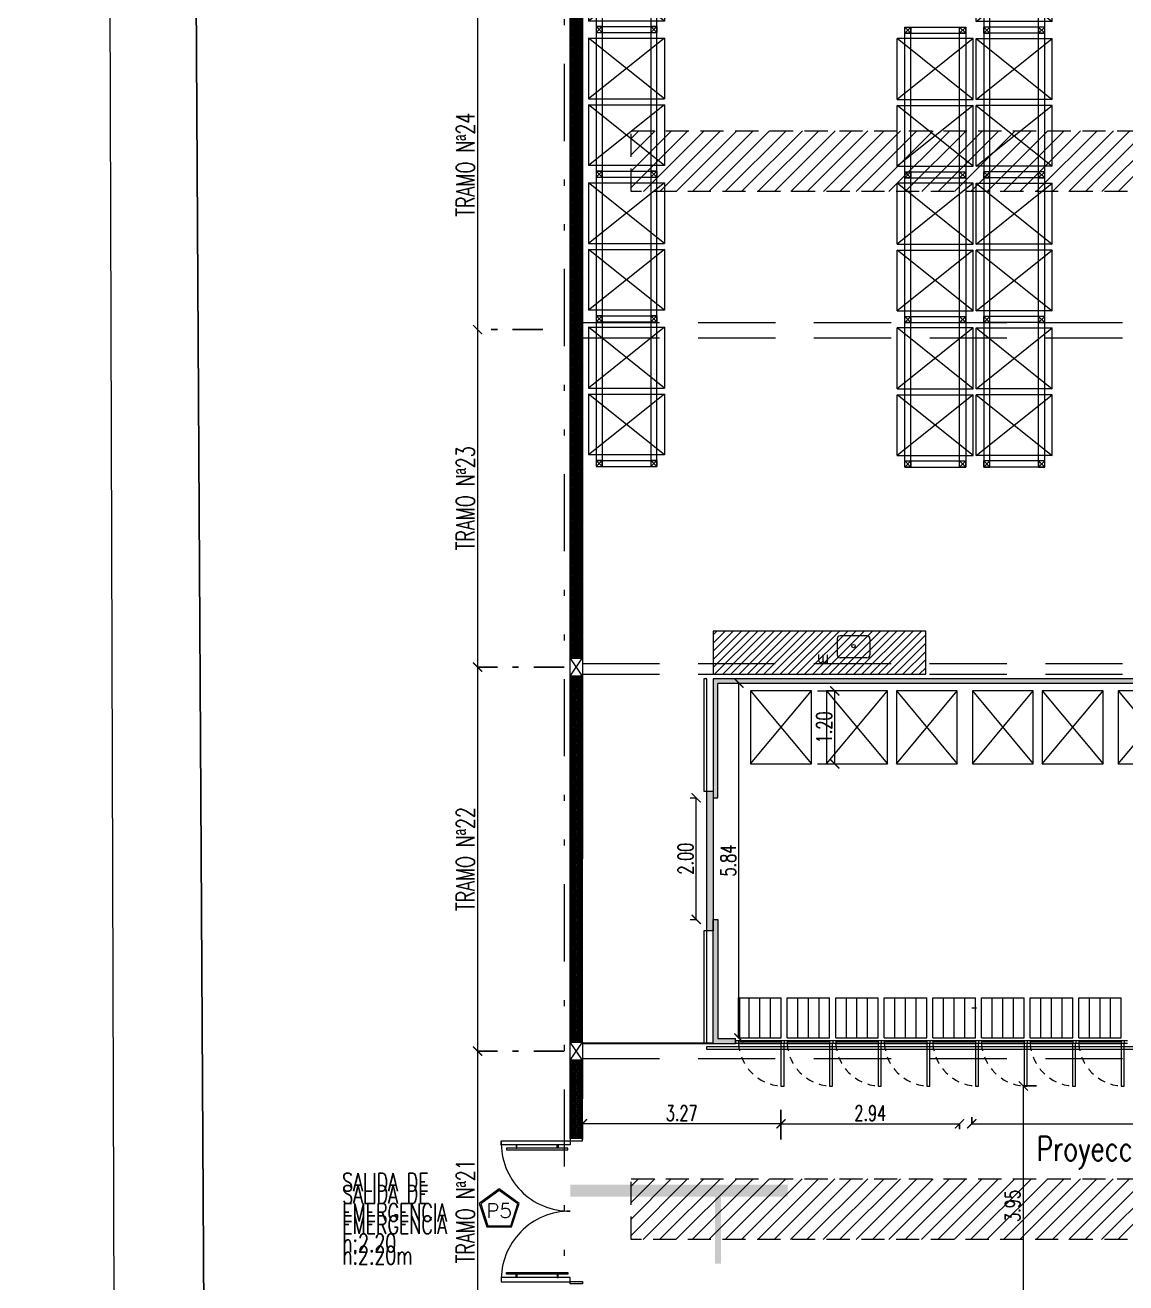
# Model space of a CAD drawing. Header units: millimetres. Extents: x 2828 to 3406, y 849 to 1266.
# Drawn here: x 2890.38 to 2908.5, y 1192.94 to 1213.64 of the extents above; entities that cross this region are included whole.
import ezdxf

# ---------------------------------------------------------------- set-up
doc = ezdxf.new("R2010")
doc.units = ezdxf.units.MM
doc.header["$PDMODE"] = 34
doc.header["$PDSIZE"] = -10
for name, pattern in [('DASHDOT', [1, 0.5, -0.25, 0, -0.25]), ('DASHED', [19.05, 12.7, -6.35]), ('DASHED2', [0.375, 0.25, -0.125]), ('DIVIDE2', [15.875, 6.35, -3.175, 0, -3.175, 0, -3.175])]:
    doc.linetypes.add(name, pattern=pattern)
doc.layers.get('DEFPOINTS').update_dxf_attribs({"lineweight": 5})
for name, color, linetype, lineweight in [('0.05', 64, 'Continuous', 5), ('0.10', 161, 'Continuous', 9), ('0.20', 4, 'Continuous', 15), ('0.30', 1, 'Continuous', 25), ('arq cotas', 152, 'Continuous', 13), ('arq DP', 40, 'Continuous', 5), ('arq tex', 31, 'Continuous', 5), ('barandas', 82, 'Continuous', 5), ('camaras', 42, 'Continuous', 20), ('columnas', 12, 'Continuous', 20), ('equip tx', 220, 'Continuous', 5), ('equipa cotas', 222, 'Continuous', 5), ('EQUIPAMIENTO', 4, 'Continuous', 15), ('LM', 3, 'DIVIDE2', 9), ('proyecciones', 221, 'DASHED', 5), ('ref. arq', 252, 'Continuous', 5)]:
    doc.layers.add(name, color=color, linetype=linetype, lineweight=lineweight)
for name, color, linetype, lineweight, true_color in [('hatch nuevo', 7, 'Continuous', 13, 0xff4f14), ('lucernarios nuevos', 252, 'DASHED', 9, 0x696969), ('sombrado muro nuevo', 7, 'Continuous', 5, 0x757575)]:
    doc.layers.add(name, color=color, linetype=linetype, lineweight=lineweight, true_color=true_color)
doc.styles.add('100', font='romans.shx', dxfattribs={"width": 0.75, "height": 0.2})
doc.styles.add('250-cts', font='romans.shx', dxfattribs={"width": 0.7, "height": 0.25})
doc.styles.get("Standard").update_dxf_attribs({"font": 'romans.shx'})
doc.dimstyles.new('250', dxfattribs={"dimtxt": 0.3, "dimasz": 0.15, "dimexe": 0, "dimexo": 0.1, "dimgap": 0.05, "dimtad": 1, "dimzin": 0, "dimdsep": 46, "dimtxsty": '250-cts', "dimblk": 'ARCHTICK', "dimcen": 0.02, "dimclrd": 256, "dimclre": 256, "dimclrt": 256, "dimazin": 0, "dimtfac": 1, "dimtofl": 0, "dimtmove": 1, "dimatfit": 0, "dimldrblk": 'OPEN90', "dimfxl": 1, "dimtolj": 1, "dimtzin": 0, "dimlwd": -1, "dimarcsym": 0})
pattern_1 = [(0, (1499.95, 17.0004), (0, 6.985), [5.08, -1.905]), (90, (1499.95, 17.0004), (-6.985, 4e-16), [5.08, -1.905])]

# ---------------------------------------------------------------- blocks, each defined once
blk = doc.blocks.new('_ARCHTICK')
at = {"color": 0, "linetype": 'ByBlock', "const_width": 0.15}
blk.add_lwpolyline([(-0.5, -0.5), (0.5, 0.5)], dxfattribs=at)
blk = doc.blocks.new('*D168')
at = {"layer": 'arq cotas', "linetype": 'DASHDOT', "lineweight": -2, "transparency": 16777216}
for p, q in [((2891.845, 1254.938), (2891.645, 1254.938)), ((2892.309, 1106.035), (2892.109, 1106.034))]:
    blk.add_line(p, q, dxfattribs=at)
at = {"layer": 'arq cotas', "transparency": 16777216}
blk.add_line((2891.645, 1254.938), (2892.109, 1106.034), dxfattribs=at)
at = {"layer": 'DEFPOINTS', "color": 0, "transparency": 16777216}
for p in [(2891.945, 1254.939), (2892.109, 1106.034), (2892.409, 1106.035)]:
    blk.add_point(p, dxfattribs=at)
at = {"layer": 'arq cotas', "transparency": 16777216, "xscale": 0.15, "yscale": 0.15, "zscale": 0.15}
for p, rotation in [((2891.645, 1254.938), 90.17869036957083), ((2892.109, 1106.034), 270.1786903695708)]:
    blk.add_blockref('_ARCHTICK', p, dxfattribs=dict(at, rotation=rotation))
at = {"layer": 'arq cotas', "transparency": 16777216, "insert": (2892.077, 1180.487), "char_height": 0.3, "attachment_point": 5, "rotation": 270.1787, "style": '250-cts'}
blk.add_mtext('\\A1;148.90', dxfattribs=at)
blk = doc.blocks.new('_Open90')
at = {"color": 0, "linetype": 'ByBlock', "lineweight": -2}
for p, q in [((0, 0), (-1, 0)), ((-0.5, 0.5), (0, 0)), ((0, 0), (-0.5, -0.5))]:
    blk.add_line(p, q, dxfattribs=at)
blk = doc.blocks.new('vvv')
at = {"layer": 'columnas'}
for p, q in [((2904.602, 1185.049), (2904.902, 1185.249)), ((2904.602, 1185.249), (2904.902, 1185.049))]:
    blk.add_line(p, q, dxfattribs=at)
blk.add_lwpolyline([(2904.602, 1185.249), (2904.902, 1185.249), (2904.902, 1185.049), (2904.602, 1185.049), (2904.602, 1185.249)], dxfattribs=at)
blk = doc.blocks.new('A$C371A6B59')
at = {"layer": 'lucernarios nuevos'}
h = blk.add_hatch(dxfattribs=at)
h.set_pattern_fill('ANSI31', color=256, scale=0.06)
h.set_pattern_definition([(45, (-2919.5706, -1108.54296), (-0.134703842, 0.134703842), [])])
h.paths.add_polyline_path([(-19.219, 1), (-1.902, 1), (-1.902, 0), (-19.219, 0)])
at = {"layer": 'lucernarios nuevos', "ltscale": 0.03}
blk.add_lwpolyline([(-19.219, 1), (-1.902, 1), (-1.902, 0), (-19.219, 0)], close=True, dxfattribs=at)
blk = doc.blocks.new('*D433')
at = {"layer": 'arq cotas', "linetype": 'DASHDOT', "lineweight": -2, "transparency": 16777216}
for p, q in [((2899.252, 1196.755), (2897.827, 1196.755)), ((2898.902, 1191.482), (2897.827, 1191.482))]:
    blk.add_line(p, q, dxfattribs=at)
at = {"layer": 'arq cotas', "transparency": 16777216}
blk.add_line((2897.827, 1196.755), (2897.827, 1191.482), dxfattribs=at)
at = {"layer": 'DEFPOINTS', "color": 0, "transparency": 16777216}
for p in [(2899.352, 1196.755), (2897.827, 1191.482), (2899.002, 1191.482)]:
    blk.add_point(p, dxfattribs=at)
at = {"layer": 'arq cotas', "transparency": 16777216, "xscale": 0.15, "yscale": 0.15, "zscale": 0.15}
for p, rotation in [((2897.827, 1196.755), 90), ((2897.827, 1191.482), 270)]:
    blk.add_blockref('_ARCHTICK', p, dxfattribs=dict(at, rotation=rotation))
at = {"layer": 'arq cotas', "transparency": 16777216, "insert": (2897.627, 1194.119), "char_height": 0.3, "attachment_point": 5, "rotation": 90, "style": '250-cts'}
blk.add_mtext('\\A1;TRAMO Nª21', dxfattribs=at)
blk = doc.blocks.new('*D434')
at = {"layer": 'arq cotas', "linetype": 'DASHDOT', "lineweight": -2, "transparency": 16777216}
for p, q in [((2899.253, 1203.075), (2897.827, 1203.075)), ((2899.252, 1196.755), (2897.827, 1196.755))]:
    blk.add_line(p, q, dxfattribs=at)
at = {"layer": 'arq cotas', "transparency": 16777216}
blk.add_line((2897.827, 1203.075), (2897.827, 1196.755), dxfattribs=at)
at = {"layer": 'DEFPOINTS', "color": 0, "transparency": 16777216}
for p in [(2899.353, 1203.075, -101.167), (2897.827, 1196.755), (2899.352, 1196.755)]:
    blk.add_point(p, dxfattribs=at)
at = {"layer": 'arq cotas', "transparency": 16777216, "xscale": 0.15, "yscale": 0.15, "zscale": 0.15}
for p, rotation in [((2897.827, 1203.075), 90), ((2897.827, 1196.755), 270)]:
    blk.add_blockref('_ARCHTICK', p, dxfattribs=dict(at, rotation=rotation))
at = {"layer": 'arq cotas', "transparency": 16777216, "insert": (2897.627, 1199.915), "char_height": 0.3, "attachment_point": 5, "rotation": 90, "style": '250-cts'}
blk.add_mtext('\\A1;TRAMO Nª22', dxfattribs=at)
blk = doc.blocks.new('*D435')
at = {"layer": 'arq cotas', "linetype": 'DASHDOT', "lineweight": -2, "transparency": 16777216}
for p, q in [((2898.902, 1208.629), (2897.827, 1208.629)), ((2899.253, 1203.075), (2897.827, 1203.075))]:
    blk.add_line(p, q, dxfattribs=at)
at = {"layer": 'arq cotas', "transparency": 16777216}
blk.add_line((2897.827, 1208.629), (2897.827, 1203.075), dxfattribs=at)
at = {"layer": 'DEFPOINTS', "color": 0, "transparency": 16777216}
for p in [(2899.002, 1208.629), (2897.827, 1203.075), (2899.353, 1203.075, -101.167)]:
    blk.add_point(p, dxfattribs=at)
at = {"layer": 'arq cotas', "transparency": 16777216, "xscale": 0.15, "yscale": 0.15, "zscale": 0.15}
for p, rotation in [((2897.827, 1208.629), 90), ((2897.827, 1203.075), 270)]:
    blk.add_blockref('_ARCHTICK', p, dxfattribs=dict(at, rotation=rotation))
at = {"layer": 'arq cotas', "transparency": 16777216, "insert": (2897.627, 1205.852), "char_height": 0.3, "attachment_point": 5, "rotation": 90, "style": '250-cts'}
blk.add_mtext('\\A1;TRAMO Nª23', dxfattribs=at)
blk = doc.blocks.new('*D436')
at = {"layer": 'arq cotas', "linetype": 'DASHDOT', "lineweight": -2, "transparency": 16777216}
for p, q in [((2899.253, 1214.055), (2897.827, 1214.055)), ((2898.902, 1208.629), (2897.827, 1208.629))]:
    blk.add_line(p, q, dxfattribs=at)
at = {"layer": 'arq cotas', "transparency": 16777216}
blk.add_line((2897.827, 1214.055), (2897.827, 1208.629), dxfattribs=at)
at = {"layer": 'DEFPOINTS', "color": 0, "transparency": 16777216}
for p in [(2899.353, 1214.055, 0.061), (2897.827, 1208.629), (2899.002, 1208.629)]:
    blk.add_point(p, dxfattribs=at)
at = {"layer": 'arq cotas', "transparency": 16777216, "xscale": 0.15, "yscale": 0.15, "zscale": 0.15}
for p, rotation in [((2897.827, 1214.055), 90), ((2897.827, 1208.629), 270)]:
    blk.add_blockref('_ARCHTICK', p, dxfattribs=dict(at, rotation=rotation))
at = {"layer": 'arq cotas', "transparency": 16777216, "insert": (2897.627, 1211.342), "char_height": 0.3, "attachment_point": 5, "rotation": 90, "style": '250-cts'}
blk.add_mtext('\\A1;TRAMO Nª24', dxfattribs=at)
blk = doc.blocks.new('*D454')
at = {"layer": 'DEFPOINTS', "color": 0, "transparency": 16777216}
for p in [(2905.959, 1195.771, 0.152), (2930.656, 1195.56), (2930.656, 1195.035, 0.009)]:
    blk.add_point(p, dxfattribs=at)
at = {"layer": 'equipa cotas', "linetype": 'DASHDOT', "lineweight": -2, "transparency": 16777216}
for p, q in [((2905.959, 1195.671), (2905.959, 1195.56)), ((2930.656, 1195.135), (2930.656, 1195.56))]:
    blk.add_line(p, q, dxfattribs=at)
at = {"layer": 'equipa cotas', "transparency": 16777216}
blk.add_line((2905.959, 1195.56), (2930.656, 1195.56), dxfattribs=at)
at = {"layer": 'equipa cotas', "transparency": 16777216, "xscale": 0.15, "yscale": 0.15, "zscale": 0.15, "rotation": 180}
blk.add_blockref('_ARCHTICK', (2905.959, 1195.56), dxfattribs=at)
at = {"layer": 'equipa cotas', "transparency": 16777216, "xscale": 0.15, "yscale": 0.15, "zscale": 0.15}
blk.add_blockref('_ARCHTICK', (2930.656, 1195.56), dxfattribs=at)
at = {"layer": 'equipa cotas', "transparency": 16777216, "insert": (2918.308, 1195.735), "char_height": 0.25, "attachment_point": 5, "style": '250-cts'}
blk.add_mtext('\\A1;24.70', dxfattribs=at)
blk = doc.blocks.new('*D450')
at = {"layer": 'DEFPOINTS', "color": 0, "transparency": 16777216}
for p in [(2902.82, 1195.891, 241.201), (2905.759, 1195.572, 160.801), (2905.759, 1195.56)]:
    blk.add_point(p, dxfattribs=at)
at = {"layer": 'equipa cotas', "linetype": 'DASHDOT', "lineweight": -2, "transparency": 16777216}
for p, q in [((2902.82, 1195.791), (2902.82, 1195.56)), ((2905.759, 1195.472), (2905.759, 1195.56))]:
    blk.add_line(p, q, dxfattribs=at)
at = {"layer": 'equipa cotas', "transparency": 16777216}
blk.add_line((2902.82, 1195.56), (2905.759, 1195.56), dxfattribs=at)
at = {"layer": 'equipa cotas', "transparency": 16777216, "xscale": 0.15, "yscale": 0.15, "zscale": 0.15, "rotation": 180}
blk.add_blockref('_ARCHTICK', (2902.82, 1195.56), dxfattribs=at)
at = {"layer": 'equipa cotas', "transparency": 16777216, "xscale": 0.15, "yscale": 0.15, "zscale": 0.15}
blk.add_blockref('_ARCHTICK', (2905.759, 1195.56), dxfattribs=at)
at = {"layer": 'equipa cotas', "transparency": 16777216, "insert": (2904.29, 1195.735), "char_height": 0.25, "attachment_point": 5, "style": '250-cts'}
blk.add_mtext('\\A1;2.94', dxfattribs=at)
blk = doc.blocks.new('*D451')
at = {"layer": 'DEFPOINTS', "color": 0, "transparency": 16777216}
for p in [(2899.552, 1195.56), (2899.552, 1195.202), (2902.82, 1195.202)]:
    blk.add_point(p, dxfattribs=at)
at = {"layer": 'equipa cotas', "linetype": 'DASHDOT', "lineweight": -2, "transparency": 16777216}
for p, q in [((2899.552, 1195.302), (2899.552, 1195.56)), ((2902.82, 1195.302), (2902.82, 1195.56))]:
    blk.add_line(p, q, dxfattribs=at)
at = {"layer": 'equipa cotas', "transparency": 16777216}
blk.add_line((2902.82, 1195.56), (2899.552, 1195.56), dxfattribs=at)
at = {"layer": 'equipa cotas', "transparency": 16777216, "xscale": 0.15, "yscale": 0.15, "zscale": 0.15, "rotation": 180}
blk.add_blockref('_ARCHTICK', (2899.552, 1195.56), dxfattribs=at)
at = {"layer": 'equipa cotas', "transparency": 16777216, "xscale": 0.15, "yscale": 0.15, "zscale": 0.15}
blk.add_blockref('_ARCHTICK', (2902.82, 1195.56), dxfattribs=at)
at = {"layer": 'equipa cotas', "transparency": 16777216, "insert": (2901.186, 1195.735), "char_height": 0.25, "attachment_point": 5, "style": '250-cts'}
blk.add_mtext('\\A1;3.27', dxfattribs=at)
blk = doc.blocks.new('*D838')
at = {"layer": 'DEFPOINTS', "color": 0, "transparency": 16777216}
for p in [(2907.128, 1196.183, -101.167), (2906.808, 1192.235), (2907.128, 1192.235)]:
    blk.add_point(p, dxfattribs=at)
at = {"layer": 'equipa cotas', "linetype": 'DASHDOT', "lineweight": -2, "transparency": 16777216}
for p, q in [((2907.028, 1196.183), (2906.808, 1196.183)), ((2907.028, 1192.235), (2906.808, 1192.235))]:
    blk.add_line(p, q, dxfattribs=at)
at = {"layer": 'equipa cotas', "transparency": 16777216}
blk.add_line((2906.808, 1196.183), (2906.808, 1192.235), dxfattribs=at)
at = {"layer": 'equipa cotas', "transparency": 16777216, "xscale": 0.15, "yscale": 0.15, "zscale": 0.15}
for p, rotation in [((2906.808, 1196.183), 90), ((2906.808, 1192.235), 270)]:
    blk.add_blockref('_ARCHTICK', p, dxfattribs=dict(at, rotation=rotation))
at = {"layer": 'equipa cotas', "transparency": 16777216, "insert": (2906.633, 1194.209), "char_height": 0.25, "attachment_point": 5, "rotation": 90, "style": '250-cts'}
blk.add_mtext('\\A1;3.95', dxfattribs=at)
blk = doc.blocks.new('*D453')
at = {"layer": 'DEFPOINTS', "color": 0, "transparency": 16777216}
for p in [(2906.275, 1202.812, -80.4), (2906.385, 1202.812), (2906.275, 1196.972, -80.4)]:
    blk.add_point(p, dxfattribs=at)
at = {"layer": 'equipa cotas', "linetype": 'DASHDOT', "lineweight": -2, "transparency": 16777216}
for p, q in [((2906.375, 1202.812), (2906.385, 1202.812)), ((2906.375, 1196.972), (2906.385, 1196.972))]:
    blk.add_line(p, q, dxfattribs=at)
at = {"layer": 'equipa cotas', "transparency": 16777216}
blk.add_line((2906.385, 1196.972), (2906.385, 1202.812), dxfattribs=at)
at = {"layer": 'equipa cotas', "transparency": 16777216, "xscale": 0.15, "yscale": 0.15, "zscale": 0.15}
for p, rotation in [((2906.385, 1202.812), 90), ((2906.385, 1196.972), 270)]:
    blk.add_blockref('_ARCHTICK', p, dxfattribs=dict(at, rotation=rotation))
at = {"layer": 'equipa cotas', "transparency": 16777216, "insert": (2906.21, 1199.892), "char_height": 0.25, "attachment_point": 5, "rotation": 90, "style": '250-cts'}
blk.add_mtext('\\A1;5.84', dxfattribs=at)
blk = doc.blocks.new('*D455')
at = {"layer": 'DEFPOINTS', "color": 0, "transparency": 16777216}
for p in [(2905.682, 1200.923, -7.392), (2905.682, 1200.923), (2905.682, 1198.923, -80.4)]:
    blk.add_point(p, dxfattribs=at)
at = {"layer": 'equipa cotas', "linetype": 'DASHDOT', "lineweight": -2, "transparency": 16777216}
for p, q in [((2905.582, 1200.923), (2905.682, 1200.923)), ((2905.582, 1198.923), (2905.682, 1198.923))]:
    blk.add_line(p, q, dxfattribs=at)
at = {"layer": 'equipa cotas', "transparency": 16777216}
blk.add_line((2905.682, 1198.923), (2905.682, 1200.923), dxfattribs=at)
at = {"layer": 'equipa cotas', "transparency": 16777216, "xscale": 0.15, "yscale": 0.15, "zscale": 0.15}
for p, rotation in [((2905.682, 1200.923), 90), ((2905.682, 1198.923), 270)]:
    blk.add_blockref('_ARCHTICK', p, dxfattribs=dict(at, rotation=rotation))
at = {"layer": 'equipa cotas', "transparency": 16777216, "insert": (2905.507, 1199.923), "char_height": 0.25, "attachment_point": 5, "rotation": 90, "style": '250-cts'}
blk.add_mtext('\\A1;2.00', dxfattribs=at)
blk = doc.blocks.new('pi')
at = {"layer": 'camaras', "elevation": 160.801}
blk.add_lwpolyline([(2906, 1173.707), (2906, 1173.007), (2906.05, 1173.007), (2906.05, 1173.707), (2906, 1173.707)], dxfattribs=at)
at = {"layer": 'camaras', "linetype": 'DASHED2', "ltscale": 0.5}
blk.add_arc((2906.05, 1173.757, 321.602), 0.752, 183.8054, 266.1945, dxfattribs=at)
blk = doc.blocks.new('*D501')
at = {"layer": 'DEFPOINTS', "color": 0, "transparency": 16777216}
for p in [(2907.578, 1202.683), (2907.963, 1202.683), (2907.578, 1201.483)]:
    blk.add_point(p, dxfattribs=at)
at = {"layer": 'equipa cotas', "linetype": 'DASHDOT', "lineweight": -2, "transparency": 16777216}
for p, q in [((2907.678, 1202.683), (2907.963, 1202.683)), ((2907.678, 1201.483), (2907.963, 1201.483))]:
    blk.add_line(p, q, dxfattribs=at)
at = {"layer": 'equipa cotas', "transparency": 16777216}
blk.add_line((2907.963, 1201.483), (2907.963, 1202.683), dxfattribs=at)
at = {"layer": 'equipa cotas', "transparency": 16777216, "xscale": 0.15, "yscale": 0.15, "zscale": 0.15}
for p, rotation in [((2907.963, 1202.683), 90), ((2907.963, 1201.483), 270)]:
    blk.add_blockref('_ARCHTICK', p, dxfattribs=dict(at, rotation=rotation))
at = {"layer": 'equipa cotas', "transparency": 16777216, "insert": (2907.788, 1202.083), "char_height": 0.25, "attachment_point": 5, "rotation": 90, "style": '250-cts'}
blk.add_mtext('\\A1;1.20', dxfattribs=at)
blk = doc.blocks.new('rack relevado')
at = {"layer": 'EQUIPAMIENTO', "linetype": 'DASHED'}
for p, q in [((-2.3, 1.125), (-2.3, -0.125)), ((-1.3, -0.125), (-2.3, 1.125)), ((-2.3, -0.125), (-1.3, 1.125)), ((-2.3, 1.125), (-1.3, 1.125)), ((-1.3, 1.125), (-1.3, -0.125)), ((-0.2, -0.125), (-1.2, 1.125)), ((-1.2, -0.125), (-0.2, 1.125)), ((-1.2, 1.125), (-0.2, 1.125)), ((-1.2, 1.125), (-1.2, -0.125)), ((-0.2, -0.125), (-0.2, 1.125)), ((-2.3, -0.125), (-1.3, -0.125)), ((-1.2, -0.125), (-0.2, -0.125))]:
    blk.add_line(p, q, dxfattribs=at)
at = {"layer": 'EQUIPAMIENTO'}
for p, q in [((-2.49, 1), (-2.39, 1)), ((-2.49, 1), (-2.49, 0)), ((-2.49, 1), (-2.49, 0)), ((-2.49, 1), (-2.49, 0)), ((-2.39, 0.9), (-2.49, 1)), ((-2.49, 0.9), (-2.39, 1)), ((-2.49, 0.9), (-0.01, 0.9)), ((-2.4, 1), (-0.1, 1)), ((-2.39, 1), (-2.39, 0.075)), ((-2.39, 1), (-2.39, 0)), ((-2.39, 1), (-2.39, 0)), ((-2.39, 1), (-2.39, 0)), ((-2.39, 1), (-2.39, 0)), ((-0.11, 1), (-0.01, 1)), ((-0.11, 1), (-0.01, 1)), ((-0.11, 1), (-0.01, 1)), ((-0.11, 1), (-0.11, 0)), ((-0.11, 1), (-0.11, 0)), ((-0.11, 1), (-0.11, 0)), ((-0.01, 0.9), (-0.11, 1)), ((-0.11, 0.9), (-0.01, 1)), ((-0.11, 0.9), (-0.01, 0.9)), ((-0.01, 1), (-0.01, 0.075)), ((-0.01, 1), (-0.01, 0)), ((-0.01, 1), (-0.01, 0)), ((-0.01, 1), (-0.01, 0)), ((-0.01, 1), (-0.01, 0)), ((-2.49, 0.1), (-2.39, 0.1)), ((-2.49, 0.1), (-0.01, 0.1)), ((-2.39, 0), (-2.49, 0.1)), ((-2.49, 0), (-2.39, 0.1)), ((-2.49, 0), (-2.39, 0)), ((-0.01, 0), (-0.11, 0.1)), ((-0.11, 0), (-0.01, 0.1)), ((-0.11, 0), (-0.01, 0)), ((-2.39, 0), (-2.49, 0)), ((-0.1, 0), (-2.4, 0)), ((-0.01, 0), (-0.11, 0))]:
    blk.add_line(p, q, dxfattribs=at)
for points in [[(-2.49, 1), (-2.39, 1), (-2.39, 0.9), (-2.49, 0.9), (-2.49, 1)], [(-0.11, 1), (-0.01, 1), (-0.01, 0.9), (-0.11, 0.9), (-0.11, 1)], [(-2.49, 0.1), (-2.39, 0.1), (-2.39, 0), (-2.49, 0), (-2.49, 0.1)], [(-0.11, 0.1), (-0.01, 0.1), (-0.01, 0), (-0.11, 0), (-0.11, 0.1)]]:
    blk.add_lwpolyline(points, dxfattribs=at)
blk = doc.blocks.new('WIC')
at = {"layer": 'camaras'}
h = blk.add_hatch(color=256, dxfattribs=at)
h.dxf.hatch_style = 1
h.paths.add_polyline_path([(2930.328, 1196.963), (2930.328, 1196.883), (2930.656, 1196.883), (2930.656, 1202.883), (2905.959, 1202.883), (2905.959, 1200.923), (2906.039, 1200.923), (2906.039, 1202.803), (2930.577, 1202.803), (2930.577, 1196.963)])
h = blk.add_hatch(color=256, dxfattribs=at)
h.dxf.hatch_style = 1
h.paths.add_polyline_path([(2905.859, 1201.035), (2905.959, 1201.035), (2905.959, 1198.735), (2905.859, 1198.735)])
h = blk.add_hatch(color=256, dxfattribs=at)
h.dxf.hatch_style = 1
h.paths.add_polyline_path([(2905.959, 1196.883), (2906.328, 1196.883), (2906.328, 1196.963), (2906.039, 1196.963), (2906.039, 1198.923), (2905.959, 1198.923)])
at = {"layer": 'barandas'}
for points, elevation in [([(2905.859, 1201.033), (2905.859, 1202.883), (2905.809, 1202.883), (2905.809, 1201.033), (2905.859, 1201.033)], -28.158), ([(2905.859, 1196.883), (2905.859, 1198.733), (2905.809, 1198.733), (2905.809, 1197.958)], -181.567), ([(2905.809, 1197.958), (2905.809, 1196.883), (2905.859, 1196.883)], -181.567), ([(2905.859, 1196.833), (2930.706, 1196.833), (2930.706, 1196.783), (2905.859, 1196.783), (2905.859, 1196.833)], -101.167)]:
    blk.add_lwpolyline(points, dxfattribs=dict(at, elevation=elevation))
at = {"layer": 'camaras'}
for p, q in [((2905.959, 1202.883, -28.158), (2905.959, 1200.923, -28.158)), ((2906.039, 1200.923, -28.158), (2906.039, 1202.803, -28.158)), ((2906.578, 1202.683, -101.167), (2907.578, 1201.483, -101.167)), ((2906.578, 1201.483, -101.167), (2907.578, 1202.683, -101.167)), ((2907.828, 1202.683, -101.167), (2908.828, 1201.483, -101.167)), ((2907.828, 1201.483, -101.167), (2908.828, 1202.683, -101.167)), ((2908.978, 1202.683, -101.167), (2909.978, 1201.483, -101.167)), ((2908.978, 1201.483, -101.167), (2909.978, 1202.683, -101.167)), ((2910.228, 1202.683, -101.167), (2911.228, 1201.483, -101.167)), ((2910.228, 1201.483, -101.167), (2911.228, 1202.683, -101.167)), ((2911.378, 1202.683, -101.167), (2912.378, 1201.483, -101.167)), ((2911.378, 1201.483, -101.167), (2912.378, 1202.683, -101.167)), ((2912.628, 1202.683, -101.167), (2913.628, 1201.483, -101.167)), ((2912.628, 1201.483, -101.167), (2913.628, 1202.683, -101.167)), ((2905.859, 1198.735, -28.158), (2905.859, 1201.035, -28.158)), ((2905.859, 1201.035, -28.158), (2905.959, 1201.035, -28.158)), ((2905.959, 1201.035, -28.158), (2905.959, 1198.735, -28.158)), ((2905.959, 1201.035, -28.158), (2905.959, 1199.885, -28.158)), ((2905.959, 1200.923, -28.158), (2906.039, 1200.923, -28.158)), ((2905.959, 1196.883, -101.167), (2905.959, 1198.923, -20.766)), ((2905.959, 1198.923, -101.167), (2906.039, 1198.923, -101.167)), ((2906.039, 1198.923, -101.167), (2906.039, 1196.963, -101.167)), ((2905.959, 1198.735, -28.158), (2905.859, 1198.735, -28.158)), ((2906.378, 1196.972, -101.167), (2906.378, 1197.633, -101.167)), ((2906.378, 1197.633, -101.167), (2907.078, 1197.633, -101.167)), ((2906.4, 1196.972, -181.567), (2906.4, 1197.633, -181.567)), ((2906.553, 1196.972, -101.167), (2906.553, 1197.633, -101.167)), ((2906.728, 1196.972, -101.167), (2906.728, 1197.633, -101.167)), ((2906.903, 1196.972, -101.167), (2906.903, 1197.633, -101.167)), ((2907.078, 1196.972, -101.167), (2907.078, 1197.633, -101.167)), ((2907.178, 1196.972, -101.167), (2907.178, 1197.633, -101.167)), ((2907.178, 1197.633, -101.167), (2907.878, 1197.633, -101.167)), ((2907.353, 1196.972, -101.167), (2907.353, 1197.633, -101.167)), ((2907.528, 1196.972, -101.167), (2907.528, 1197.633, -101.167)), ((2907.703, 1196.972, -101.167), (2907.703, 1197.633, -101.167)), ((2907.878, 1196.972, -101.167), (2907.878, 1197.633, -101.167)), ((2907.978, 1196.972, -101.167), (2907.978, 1197.633, -101.167)), ((2907.978, 1197.633, -101.167), (2908.678, 1197.633, -101.167)), ((2908.153, 1196.972, -101.167), (2908.153, 1197.633, -101.167)), ((2908.328, 1196.972, -101.167), (2908.328, 1197.633, -101.167)), ((2908.503, 1196.972, -101.167), (2908.503, 1197.633, -101.167)), ((2908.678, 1196.972, -101.167), (2908.678, 1197.633, -101.167)), ((2908.778, 1196.972, -101.167), (2908.778, 1197.633, -101.167)), ((2908.778, 1197.633, -101.167), (2909.478, 1197.633, -101.167)), ((2908.953, 1196.972, -101.167), (2908.953, 1197.633, -101.167)), ((2909.128, 1196.972, -101.167), (2909.128, 1197.633, -101.167)), ((2909.303, 1196.972, -101.167), (2909.303, 1197.633, -101.167)), ((2909.478, 1196.972, -101.167), (2909.478, 1197.633, -101.167)), ((2909.578, 1196.972, -101.167), (2909.578, 1197.633, -101.167)), ((2909.578, 1197.633, -101.167), (2910.278, 1197.633, -101.167)), ((2909.753, 1196.972, -101.167), (2909.753, 1197.633, -101.167)), ((2909.928, 1196.972, -101.167), (2909.928, 1197.633, -101.167)), ((2910.103, 1196.972, -101.167), (2910.103, 1197.633, -101.167)), ((2910.278, 1196.972, -101.167), (2910.278, 1197.633, -101.167)), ((2910.378, 1196.972, -101.167), (2910.378, 1197.633, -101.167)), ((2910.378, 1197.633, -101.167), (2911.078, 1197.633, -101.167)), ((2910.553, 1196.972, -101.167), (2910.553, 1197.633, -101.167)), ((2910.728, 1196.972, -101.167), (2910.728, 1197.633, -101.167)), ((2910.903, 1196.972, -101.167), (2910.903, 1197.633, -101.167)), ((2911.078, 1196.972, -101.167), (2911.078, 1197.633, -101.167)), ((2911.178, 1196.972, -101.167), (2911.178, 1197.633, -101.167)), ((2911.178, 1197.633, -101.167), (2911.878, 1197.633, -101.167)), ((2911.353, 1196.972, -101.167), (2911.353, 1197.633, -101.167)), ((2911.528, 1196.972, -101.167), (2911.528, 1197.633, -101.167)), ((2911.703, 1196.972, -101.167), (2911.703, 1197.633, -101.167)), ((2911.878, 1196.972, -101.167), (2911.878, 1197.633, -101.167)), ((2911.978, 1196.972, -101.167), (2911.978, 1197.633, -101.167)), ((2911.978, 1197.633, -101.167), (2912.678, 1197.633, -101.167)), ((2912.153, 1196.972, -101.167), (2912.153, 1197.633, -101.167)), ((2912.328, 1196.972, -101.167), (2912.328, 1197.633, -101.167)), ((2912.503, 1196.972, -101.167), (2912.503, 1197.633, -101.167)), ((2912.678, 1196.972, -101.167), (2912.678, 1197.633, -101.167)), ((2905.959, 1196.883, -101.167), (2906.328, 1196.883, -101.167)), ((2906.039, 1196.963, -101.167), (2906.328, 1196.963, -101.167)), ((2906.328, 1196.883, -101.167), (2906.328, 1196.963, -101.167)), ((2906.328, 1196.933, -101.167), (2906.378, 1196.933, -101.167)), ((2906.328, 1196.933, -101.167), (2906.328, 1196.883, -101.167)), ((2906.328, 1196.933, -101.167), (2906.328, 1196.883, -101.167)), ((2906.328, 1196.933, -101.167), (2906.378, 1196.933, -101.167)), ((2906.378, 1196.883, -101.167), (2906.328, 1196.883, -101.167)), ((2906.378, 1196.883, -101.167), (2906.328, 1196.883, -101.167)), ((2906.378, 1196.972, -101.167), (2907.078, 1196.972, -101.167)), ((2906.378, 1196.933, -101.167), (2907.078, 1196.933, -101.167)), ((2906.378, 1196.933, -101.167), (2906.378, 1196.883, -101.167)), ((2906.378, 1196.91, -101.167), (2907.078, 1196.91, -101.167)), ((2906.378, 1196.883, -101.167), (2907.078, 1196.883, -101.167)), ((2907.078, 1196.933, -101.167), (2907.078, 1196.883, -101.167)), ((2907.078, 1196.933, -101.167), (2907.078, 1196.883, -101.167)), ((2907.078, 1196.933, -101.167), (2907.078, 1196.883, -101.167)), ((2907.078, 1196.933, -101.167), (2907.078, 1196.883, -101.167)), ((2907.078, 1196.933, -101.167), (2907.178, 1196.933, -101.167)), ((2907.078, 1196.933, -101.167), (2907.078, 1196.883, -101.167)), ((2907.178, 1196.883, -101.167), (2907.078, 1196.883, -101.167)), ((2907.128, 1196.933, -101.167), (2907.128, 1196.883, -101.167)), ((2907.178, 1196.972, -101.167), (2907.878, 1196.972, -101.167)), ((2907.178, 1196.933, -101.167), (2907.878, 1196.933, -101.167)), ((2907.178, 1196.933, -101.167), (2907.178, 1196.883, -101.167)), ((2907.178, 1196.91, -101.167), (2907.878, 1196.91, -101.167)), ((2907.178, 1196.883, -101.167), (2907.878, 1196.883, -101.167)), ((2907.878, 1196.933, -101.167), (2907.878, 1196.883, -101.167)), ((2907.878, 1196.933, -101.167), (2907.878, 1196.883, -101.167)), ((2907.878, 1196.933, -101.167), (2907.878, 1196.883, -101.167)), ((2907.878, 1196.933, -101.167), (2907.878, 1196.883, -101.167)), ((2907.878, 1196.933, -101.167), (2907.978, 1196.933, -101.167)), ((2907.878, 1196.933, -101.167), (2907.878, 1196.883, -101.167)), ((2907.978, 1196.883, -101.167), (2907.878, 1196.883, -101.167)), ((2907.928, 1196.933, -101.167), (2907.928, 1196.883, -101.167)), ((2907.978, 1196.972, -101.167), (2908.678, 1196.972, -101.167)), ((2907.978, 1196.933, -101.167), (2908.678, 1196.933, -101.167)), ((2907.978, 1196.933, -101.167), (2907.978, 1196.883, -101.167)), ((2907.978, 1196.91, -101.167), (2908.678, 1196.91, -101.167)), ((2907.978, 1196.883, -101.167), (2908.678, 1196.883, -101.167)), ((2908.678, 1196.933, -101.167), (2908.778, 1196.933, -101.167)), ((2908.678, 1196.933, -101.167), (2908.678, 1196.883, -101.167)), ((2908.678, 1196.933, -101.167), (2908.678, 1196.883, -101.167)), ((2908.678, 1196.933, -101.167), (2908.678, 1196.883, -101.167)), ((2908.678, 1196.933, -101.167), (2908.678, 1196.883, -101.167)), ((2908.678, 1196.933, -101.167), (2908.678, 1196.883, -101.167)), ((2908.678, 1196.933, -101.167), (2908.778, 1196.933, -101.167)), ((2908.678, 1196.933, -101.167), (2908.678, 1196.883, -101.167)), ((2908.778, 1196.883, -101.167), (2908.678, 1196.883, -101.167)), ((2908.778, 1196.883, -101.167), (2908.678, 1196.883, -101.167)), ((2908.728, 1196.933, -101.167), (2908.728, 1196.883, -101.167)), ((2908.778, 1196.972, -101.167), (2909.478, 1196.972, -101.167)), ((2908.778, 1196.933, -101.167), (2909.478, 1196.933, -101.167)), ((2908.778, 1196.933, -101.167), (2908.778, 1196.883, -101.167)), ((2908.778, 1196.91, -101.167), (2909.478, 1196.91, -101.167)), ((2908.778, 1196.883, -101.167), (2909.478, 1196.883, -101.167)), ((2909.478, 1196.933, -101.167), (2909.478, 1196.883, -101.167)), ((2909.478, 1196.933, -101.167), (2909.478, 1196.883, -101.167)), ((2909.478, 1196.933, -101.167), (2909.478, 1196.883, -101.167)), ((2909.478, 1196.933, -101.167), (2909.478, 1196.883, -101.167)), ((2909.478, 1196.933, -101.167), (2909.578, 1196.933, -101.167)), ((2909.478, 1196.933, -101.167), (2909.478, 1196.883, -101.167)), ((2909.578, 1196.883, -101.167), (2909.478, 1196.883, -101.167)), ((2909.528, 1196.933, -101.167), (2909.528, 1196.883, -101.167)), ((2909.578, 1196.972, -101.167), (2910.278, 1196.972, -101.167)), ((2909.578, 1196.933, -101.167), (2910.278, 1196.933, -101.167)), ((2909.578, 1196.933, -101.167), (2909.578, 1196.883, -101.167)), ((2909.578, 1196.91, -101.167), (2910.278, 1196.91, -101.167)), ((2909.578, 1196.883, -101.167), (2910.278, 1196.883, -101.167)), ((2910.278, 1196.933, -101.167), (2910.278, 1196.883, -101.167)), ((2910.278, 1196.933, -101.167), (2910.278, 1196.883, -101.167)), ((2910.278, 1196.933, -101.167), (2910.278, 1196.883, -101.167)), ((2910.278, 1196.933, -101.167), (2910.278, 1196.883, -101.167)), ((2910.278, 1196.933, -101.167), (2910.378, 1196.933, -101.167)), ((2910.278, 1196.933, -101.167), (2910.278, 1196.883, -101.167)), ((2910.378, 1196.883, -101.167), (2910.278, 1196.883, -101.167)), ((2910.328, 1196.933, -101.167), (2910.328, 1196.883, -101.167)), ((2910.378, 1196.972, -101.167), (2911.078, 1196.972, -101.167)), ((2910.378, 1196.933, -101.167), (2911.078, 1196.933, -101.167)), ((2910.378, 1196.933, -101.167), (2910.378, 1196.883, -101.167)), ((2910.378, 1196.91, -101.167), (2911.078, 1196.91, -101.167)), ((2910.378, 1196.883, -101.167), (2911.078, 1196.883, -101.167)), ((2911.078, 1196.933, -101.167), (2911.178, 1196.933, -101.167)), ((2911.078, 1196.933, -101.167), (2911.078, 1196.883, -101.167)), ((2911.078, 1196.933, -101.167), (2911.078, 1196.883, -101.167)), ((2911.078, 1196.933, -101.167), (2911.078, 1196.883, -101.167)), ((2911.078, 1196.933, -101.167), (2911.078, 1196.883, -101.167)), ((2911.078, 1196.933, -101.167), (2911.078, 1196.883, -101.167)), ((2911.078, 1196.933, -101.167), (2911.178, 1196.933, -101.167)), ((2911.078, 1196.933, -101.167), (2911.078, 1196.883, -101.167)), ((2911.178, 1196.883, -101.167), (2911.078, 1196.883, -101.167)), ((2911.178, 1196.883, -101.167), (2911.078, 1196.883, -101.167)), ((2911.128, 1196.933, -101.167), (2911.128, 1196.883, -101.167)), ((2911.178, 1196.972, -101.167), (2911.878, 1196.972, -101.167)), ((2911.178, 1196.933, -101.167), (2911.878, 1196.933, -101.167)), ((2911.178, 1196.933, -101.167), (2911.178, 1196.883, -101.167)), ((2911.178, 1196.91, -101.167), (2911.878, 1196.91, -101.167)), ((2911.178, 1196.883, -101.167), (2911.878, 1196.883, -101.167)), ((2911.878, 1196.933, -101.167), (2911.878, 1196.883, -101.167)), ((2911.878, 1196.933, -101.167), (2911.878, 1196.883, -101.167)), ((2911.878, 1196.933, -101.167), (2911.878, 1196.883, -101.167)), ((2911.878, 1196.933, -101.167), (2911.878, 1196.883, -101.167)), ((2911.878, 1196.933, -101.167), (2911.978, 1196.933, -101.167)), ((2911.878, 1196.933, -101.167), (2911.878, 1196.883, -101.167)), ((2911.978, 1196.883, -101.167), (2911.878, 1196.883, -101.167)), ((2911.928, 1196.933, -101.167), (2911.928, 1196.883, -101.167)), ((2911.978, 1196.972, -101.167), (2912.678, 1196.972, -101.167)), ((2911.978, 1196.933, -101.167), (2912.678, 1196.933, -101.167)), ((2911.978, 1196.933, -101.167), (2911.978, 1196.883, -101.167)), ((2911.978, 1196.91, -101.167), (2912.678, 1196.91, -101.167)), ((2911.978, 1196.883, -101.167), (2912.678, 1196.883, -101.167)), ((2912.678, 1196.933, -101.167), (2912.678, 1196.883, -101.167)), ((2912.678, 1196.933, -101.167), (2912.678, 1196.883, -101.167)), ((2912.678, 1196.933, -101.167), (2912.678, 1196.883, -101.167)), ((2912.678, 1196.933, -101.167), (2912.678, 1196.883, -101.167)), ((2912.678, 1196.933, -101.167), (2912.778, 1196.933, -101.167)), ((2912.678, 1196.933, -101.167), (2912.678, 1196.883, -101.167)), ((2912.778, 1196.883, -101.167), (2912.678, 1196.883, -101.167)), ((2912.728, 1196.933, -101.167), (2912.728, 1196.883, -101.167))]:
    blk.add_line(p, q, dxfattribs=at)
at = {"layer": 'camaras', "elevation": -101.167}
for points in [[(2907.578, 1201.483), (2907.578, 1202.683), (2906.578, 1202.683), (2906.578, 1201.483)], [(2907.578, 1201.483), (2907.578, 1202.683), (2906.578, 1202.683), (2906.578, 1201.483)], [(2908.828, 1201.483), (2908.828, 1202.683), (2907.828, 1202.683), (2907.828, 1201.483)], [(2908.828, 1201.483), (2908.828, 1202.683), (2907.828, 1202.683), (2907.828, 1201.483)], [(2909.978, 1201.483), (2909.978, 1202.683), (2908.978, 1202.683), (2908.978, 1201.483)], [(2909.978, 1201.483), (2909.978, 1202.683), (2908.978, 1202.683), (2908.978, 1201.483)], [(2911.228, 1201.483), (2911.228, 1202.683), (2910.228, 1202.683), (2910.228, 1201.483)], [(2911.228, 1201.483), (2911.228, 1202.683), (2910.228, 1202.683), (2910.228, 1201.483)], [(2912.378, 1201.483), (2912.378, 1202.683), (2911.378, 1202.683), (2911.378, 1201.483)], [(2912.378, 1201.483), (2912.378, 1202.683), (2911.378, 1202.683), (2911.378, 1201.483)], [(2913.628, 1201.483), (2913.628, 1202.683), (2912.628, 1202.683), (2912.628, 1201.483)], [(2913.628, 1201.483), (2913.628, 1202.683), (2912.628, 1202.683), (2912.628, 1201.483)]]:
    blk.add_lwpolyline(points, close=True, dxfattribs=at)
at = {"layer": 'camaras'}
for p in [(1.077, 23.175, -261.967), (1.877, 23.175, -261.967), (2.677, 23.175, -261.967), (3.477, 23.175, -261.967), (4.277, 23.175, -261.967), (5.077, 23.175, -261.967), (5.877, 23.175, -261.967), (6.677, 23.175, -261.967)]:
    blk.add_blockref('pi', p, dxfattribs=at)
at = {"layer": 'equipa cotas'}
for base, p1, p2, picture, middle in [((2906.385, 1202.812, -181.567), (2906.275, 1196.972, -261.967), (2906.275, 1202.812, -261.967), '*D453', (2906.21, 1199.892, -181.567)), ((2907.963, 1202.683, -101.167), (2907.578, 1201.483, -101.167), (2907.578, 1202.683, -101.167), '*D501', (2907.788, 1202.083, -101.167)), ((2905.682, 1200.923, -101.167), (2905.682, 1198.923, -181.567), (2905.682, 1200.923, -108.558), '*D455', (2905.507, 1199.923, -101.167))]:
    dim = blk.add_linear_dim(base=base, p1=p1, p2=p2, angle=90, dimstyle='250', dxfattribs=at)
    dim.commit()
    dim.dimension.update_dxf_attribs({"geometry": picture, "text_midpoint": middle})

msp = doc.modelspace()

# ---------------------------------------------------------------- hatches: boundary and pattern name
at = {"layer": 'camaras', "true_color": 0x7a7a7a}
h = msp.add_hatch(dxfattribs=at)
h.set_pattern_fill('LINE', color=8, scale=0.03, angle=543.199, style=0)
h.set_pattern_definition([(45, (2450.826, 1825.37609), (-0.067351921, 0.067351921), [])])
h.paths.add_polyline_path([(2905.203, 1202.958), (2901.703, 1202.958), (2901.703, 1203.668), (2905.203, 1203.668)])
at = {"layer": 'hatch nuevo'}
h = msp.add_hatch(color=256, dxfattribs=at)
edge = h.paths.add_edge_path()
edge.add_line((2899.352, 1194.561), (2902.932, 1194.561))
edge.add_line((2902.932, 1194.561), (2902.932, 1194.361))
edge.add_line((2902.932, 1194.361), (2901.832, 1194.361))
edge.add_line((2901.832, 1194.361), (2901.832, 1193.261))
edge.add_line((2901.832, 1193.261), (2901.732, 1193.261))
edge.add_line((2901.732, 1193.261), (2901.732, 1194.361))
edge.add_line((2901.732, 1194.361), (2899.353, 1194.361))
edge.add_line((2899.353, 1194.361), (2899.353, 1194.561))
at = {"layer": 'sombrado muro nuevo'}
h = msp.add_hatch(dxfattribs=at)
h.set_pattern_fill('_USER', color=256, scale=0.02, angle=45, style=0, double=1, pattern_type=0)
h.set_pattern_definition([(45, (-4e-08, 0.761975), (-0.01414213562, 0.01414213562), []), (135, (-4e-08, 0.761975), (-0.01414213562, -0.01414213562), [])])
h.paths.add_polyline_path([(2899.354, 1236.3), (2899.552, 1236.3), (2899.552, 1203.225), (2899.354, 1203.225)])
h = msp.add_hatch(dxfattribs=at)
h.set_pattern_fill('_USER', color=256, scale=0.02, angle=45, style=0, double=1, pattern_type=0)
h.set_pattern_definition([(45, (0, 0), (-0.01414213562, 0.01414213562), []), (135, (0, 0), (-0.01414213562, -0.01414213562), [])])
h.paths.add_polyline_path([(2899.553, 1202.925), (2899.352, 1202.925), (2899.352, 1196.905), (2899.553, 1196.905)])
h = msp.add_hatch(dxfattribs=at)
h.set_pattern_fill('ANGLE', color=256)
h.set_pattern_definition(pattern_1)
edge = h.paths.add_edge_path()
edge.add_line((2906.039, 1198.923), (2906.039, 1196.963))
edge.add_line((2906.039, 1196.963), (2906.328, 1196.963))
edge.add_line((2905.959, 1196.883), (2906.328, 1196.883))
edge.add_line((2906.328, 1196.883), (2906.328, 1196.963))
edge.add_line((2905.959, 1196.883), (2905.959, 1198.923))
edge.add_line((2905.959, 1198.923), (2906.039, 1198.923))
h = msp.add_hatch(dxfattribs=at)
h.set_pattern_fill('ANGLE', color=256)
h.set_pattern_definition(pattern_1)
h.paths.add_polyline_path([(2905.959, 1198.923), (2906.039, 1198.923), (2906.039, 1196.963), (2906.328, 1196.963), (2906.328, 1196.883), (2905.959, 1196.883)])
h = msp.add_hatch(dxfattribs=at)
h.set_pattern_fill('_USER', color=256, scale=0.02, angle=45, style=0, double=1, pattern_type=0)
h.set_pattern_definition([(45, (0.00026, 7.327145), (-0.01414213562, 0.01414213562), []), (135, (0.00026, 7.327145), (-0.01414213562, -0.01414213562), [])])
h.paths.add_polyline_path([(2899.552, 1195.321), (2899.352, 1195.321), (2899.352, 1196.605), (2899.552, 1196.605)])

# ---------------------------------------------------------------- linework, layer by layer
at = {"layer": '0.10'}
for points in [[(2899.31, 1195.13), (2899.31, 1195.158), (2898.304, 1195.158), (2898.304, 1195.13)], [(2898.475, 1195.158), (2898.475, 1195.213), (2898.461, 1195.213), (2898.461, 1195.158)], [(2899.139, 1195.158), (2899.139, 1195.213), (2899.153, 1195.213), (2899.153, 1195.158)], [(2899.31, 1193.112), (2899.31, 1193.084), (2898.304, 1193.084), (2898.304, 1193.112)], [(2898.475, 1193.084), (2898.475, 1193.029), (2898.461, 1193.029), (2898.461, 1193.084)], [(2899.139, 1193.084), (2899.139, 1193.029), (2899.153, 1193.029), (2899.153, 1193.084)]]:
    msp.add_lwpolyline(points, close=True, dxfattribs=at)
at = {"layer": '0.20'}
for points in [[(2898.217, 1195.281), (2899.353, 1195.281), (2899.353, 1195.213), (2898.217, 1195.213)], [(2899.553, 1195.281), (2899.553, 1195.321), (2899.353, 1195.321), (2899.353, 1195.281)], [(2898.217, 1192.962), (2899.353, 1192.962), (2899.353, 1193.029), (2898.217, 1193.029)], [(2899.553, 1192.966), (2899.553, 1192.925), (2899.353, 1192.925), (2899.353, 1192.966)]]:
    msp.add_lwpolyline(points, close=True, dxfattribs=at)
at = {"layer": '0.30'}
for p, q in [((2892.962, 1254.905), (2893.818, 1106.036)), ((2899.353, 1195.321), (2899.553, 1195.321))]:
    msp.add_line(p, q, dxfattribs=at)
at = {"layer": '0.30', "const_width": 0.01}
msp.add_lwpolyline([(2895.118, 1254.805), (2892.962, 1254.905), (2893.818, 1106.036), (2848.169, 1088.683), (2850.423, 1072.445)], dxfattribs=at)
at = {"layer": '0.30'}
for points, elevation in [([(2899.553, 1203.225), (2899.353, 1203.225), (2899.352, 1236.3), (2899.552, 1236.3)], 0.061), ([(2899.55, 1196.905), (2899.35, 1196.905), (2899.353, 1202.925), (2899.553, 1202.925)], -101.167)]:
    msp.add_lwpolyline(points, close=True, dxfattribs=dict(at, elevation=elevation))
msp.add_lwpolyline([(2899.55, 1195.321), (2899.35, 1195.321), (2899.352, 1196.605), (2899.552, 1196.605)], close=True, dxfattribs=at)
at = {"layer": 'arq DP'}
for points in [[(2898.184, 1194.488), (2897.855, 1194.249), (2897.98, 1193.862), (2898.387, 1193.862), (2898.513, 1194.249)], [(2898.184, 1194.463), (2897.878, 1194.241), (2897.995, 1193.882), (2898.373, 1193.882), (2898.49, 1194.241)]]:
    msp.add_lwpolyline(points, close=True, dxfattribs=at)
at = {"layer": 'camaras'}
for p, q in [((2903.744, 1203.538, -101.358), (2903.744, 1203.278, -101.358)), ((2904.234, 1203.588, -101.358), (2903.794, 1203.588, -101.358)), ((2904.284, 1203.538, -101.358), (2904.284, 1203.278, -101.358)), ((2904.234, 1203.228, -101.358), (2903.794, 1203.228, -101.358)), ((2926.401, 1202.883, -254.576), (2901.703, 1202.883, -254.576)), ((2926.321, 1202.803, -254.576), (2901.783, 1202.803, -254.576))]:
    msp.add_line(p, q, dxfattribs=at)
at = {"layer": 'camaras', "elevation": -101.167}
msp.add_lwpolyline([(2901.703, 1202.958), (2905.203, 1202.958), (2905.203, 1203.668), (2901.703, 1203.668)], close=True, dxfattribs=at)
at = {"layer": 'camaras'}
msp.add_circle((2904.014, 1203.422, -101.549), 0.0279, dxfattribs=at)
for centre, start, end in [((2903.794, 1203.538, -101.358), 90, 180), ((2904.234, 1203.538, -101.358), 360, 90), ((2903.794, 1203.278, -101.358), 180, 270), ((2904.234, 1203.278, -101.358), 270, 360)]:
    msp.add_arc(centre, 0.05, start, end, dxfattribs=at)
at = {"layer": 'LM', "ltscale": 0.2}
msp.add_line((2899.252, 1256.877, -0.03), (2899.252, 1080.963, -0.03), dxfattribs=at)
at = {"layer": 'proyecciones', "color": 251, "ltscale": 0.1, "true_color": 0x6b6b6b}
for p, q in [((2899.553, 1208.745, 0.061), (2955.219, 1208.745)), ((2899.553, 1208.495, 0.061), (2955.219, 1208.495)), ((2899.552, 1203.133, -101.167), (2936.427, 1203.133, -101.167)), ((2899.552, 1203.133, -101.167), (2936.427, 1203.133, -101.167)), ((2899.552, 1202.958, -101.167), (2936.427, 1202.958, -101.167)), ((2899.553, 1202.958, -101.167), (2936.661, 1202.958)), ((2899.552, 1196.634), (2936.727, 1196.634))]:
    msp.add_line(p, q, dxfattribs=at)
at = {"layer": 'proyecciones', "ltscale": 0.05, "const_width": 0.03, "elevation": -174.175}
msp.add_lwpolyline([(2901.703, 1196.883), (2899.55, 1196.884)], dxfattribs=at)
at = {"layer": 'ref. arq'}
for centre, start, end in [((2899.344, 1195.249), 178.3525, 270.4327), ((2899.344, 1192.993), 89.5673, 181.6475)]:
    msp.add_arc(centre, 1.128, start, end, dxfattribs=at)

# ---------------------------------------------------------------- block references
at = {"layer": '0.05'}
msp.add_blockref('WIC', (-4.257, 0, -73.009), dxfattribs=at)
at = {"layer": '0.30', "rotation": 90}
msp.add_blockref('vvv', (4084.601, -1707.997), dxfattribs=at)
at = {"layer": 'columnas', "rotation": 90}
msp.add_blockref('vvv', (4084.602, -1701.676, -101.167), dxfattribs=at)
at = {"layer": 'EQUIPAMIENTO', "xscale": -1}
for p, rotation in [((2900.778, 1213.507), 90), ((2906.16, 1215.997), 270), ((2900.778, 1211.127), 90), ((2906.16, 1213.617), 270), ((2900.778, 1208.747), 90), ((2906.16, 1211.237), 270), ((2900.778, 1206.367), 90), ((2906.16, 1208.857), 270)]:
    msp.add_blockref('rack relevado', p, dxfattribs=dict(at, rotation=rotation))
at = {"layer": 'EQUIPAMIENTO', "rotation": 90}
for p in [(2905.86, 1213.617), (2905.86, 1211.237), (2905.86, 1208.857)]:
    msp.add_blockref('rack relevado', p, dxfattribs=at)
at = {"layer": 'lucernarios nuevos'}
for p in [(2919.571, 1210.9, 0.02), (2919.571, 1193.655)]:
    msp.add_blockref('A$C371A6B59', p, dxfattribs=at)

# ---------------------------------------------------------------- texts
at = {"layer": 'arq DP', "insert": (2898.181, 1194.25), "char_height": 0.24, "width": 0.29424, "attachment_point": 2}
msp.add_mtext('P5', dxfattribs=at)
at = {"layer": 'arq tex', "insert": (2895.598, 1194.75), "char_height": 0.3, "attachment_point": 1, "style": '250-cts'}
msp.add_mtext_dynamic_manual_height_columns('SALIDA DE \\PEMERGENCIA\\Ph:2.20', width=7.76512, gutter_width=12.5, heights=[0], dxfattribs=at)
at = {"layer": 'camaras', "insert": (2903.516, 1203.28, -101.167), "char_height": 0.2, "width": 1.96706, "attachment_point": 8, "rotation": 179.9859, "style": '100'}
msp.add_mtext('m', dxfattribs=at)
at = {"layer": 'equip tx', "attachment_point": 1}
for s, width, insert, char_height, style in [('\\pi22.758;Proyeccion Lucernarios', 50.70215, (2884.271, 1195.351), 0.4, '100'), ('SALIDA DE \\PEMERGENCIA\\Ph:2.20m', 7.76512, (2895.598, 1194.547), 0.3, '250-cts')]:
    msp.add_mtext_dynamic_manual_height_columns(s, width=width, gutter_width=12.5, heights=[0], dxfattribs=dict(at, insert=insert, char_height=char_height, style=style))

# ---------------------------------------------------------------- dimensions: what is measured, and where the dimension line sits
at = {"layer": 'arq cotas'}
dim = msp.add_aligned_dim(p1=(2891.945, 1254.939), p2=(2892.409, 1106.035), distance=-0.3, dimstyle='250', dxfattribs=at)
dim.commit()
dim.dimension.update_dxf_attribs({"geometry": '*D168', "text_midpoint": (2892.077, 1180.487)})
for base, p1, p2, text, picture, middle in [((2897.827, 1208.629), (2899.353, 1214.055, 0.061), (2899.002, 1208.629), 'TRAMO Nª24', '*D436', (2897.627, 1211.342)), ((2897.827, 1203.075), (2899.002, 1208.629), (2899.353, 1203.075, -101.167), 'TRAMO Nª23', '*D435', (2897.627, 1205.852)), ((2897.827, 1196.755), (2899.353, 1203.075, -101.167), (2899.352, 1196.755), 'TRAMO Nª22', '*D434', (2897.627, 1199.915)), ((2897.827, 1191.482), (2899.352, 1196.755), (2899.002, 1191.482), 'TRAMO Nª21', '*D433', (2897.627, 1194.119))]:
    dim = msp.add_linear_dim(base=base, p1=p1, p2=p2, angle=90, text=text, dimstyle='250', dxfattribs=at)
    dim.commit()
    dim.dimension.update_dxf_attribs({"geometry": picture, "text_midpoint": middle})
at = {"layer": 'equipa cotas'}
dim = msp.add_linear_dim(base=(2906.808, 1192.235), p1=(2907.128, 1196.183, -101.167), p2=(2907.128, 1192.235), angle=90, dimstyle='250', dxfattribs=at)
dim.commit()
dim.dimension.update_dxf_attribs({"geometry": '*D838', "text_midpoint": (2906.633, 1194.209)})
for base, p1, p2, picture, middle in [((2899.552, 1195.56), (2902.82, 1195.202), (2899.552, 1195.202), '*D451', (2901.186, 1195.735)), ((2905.759, 1195.56, -241.201), (2902.82, 1195.891), (2905.759, 1195.572, -80.4), '*D450', (2904.29, 1195.735, -241.201)), ((2930.656, 1195.56), (2905.959, 1195.771, 0.152), (2930.656, 1195.035, 0.009), '*D454', (2918.308, 1195.735))]:
    dim = msp.add_linear_dim(base=base, p1=p1, p2=p2, dimstyle='250', dxfattribs=at)
    dim.commit()
    dim.dimension.update_dxf_attribs({"geometry": picture, "text_midpoint": middle})

doc.saveas('drawing.dxf')
